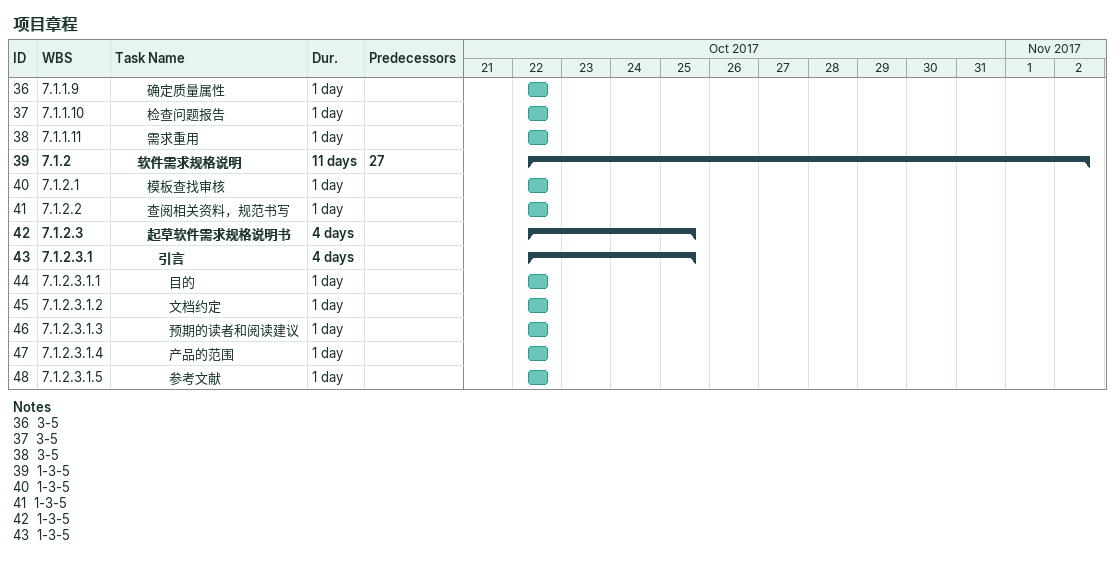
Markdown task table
项目章程

| ID | WBS | Task | Duration | Start | Finish | Predecessors |
|---|---|---|---|---|---|---|
| 36 | 7.1.1.9 | 确定质量属性 | 1d | 2017-10-22 | 2017-10-22 |  |
| 37 | 7.1.1.10 | 检查问题报告 | 1d | 2017-10-22 | 2017-10-22 |  |
| 38 | 7.1.1.11 | 需求重用 | 1d | 2017-10-22 | 2017-10-22 |  |
| 39 | 7.1.2 | **软件需求规格说明** | 11d | 2017-10-22 | 2017-11-02 | 27 |
| 40 | 7.1.2.1 | 模板查找审核 | 1d | 2017-10-22 | 2017-10-22 |  |
| 41 | 7.1.2.2 | 查阅相关资料，规范书写 | 1d | 2017-10-22 | 2017-10-22 |  |
| 42 | 7.1.2.3 | **起草软件需求规格说明书** | 4d | 2017-10-22 | 2017-10-25 |  |
| 43 | 7.1.2.3.1 | **引言** | 4d | 2017-10-22 | 2017-10-25 |  |
| 44 | 7.1.2.3.1.1 | 目的 | 1d | 2017-10-22 | 2017-10-22 |  |
| 45 | 7.1.2.3.1.2 | 文档约定 | 1d | 2017-10-22 | 2017-10-22 |  |
| 46 | 7.1.2.3.1.3 | 预期的读者和阅读建议 | 1d | 2017-10-22 | 2017-10-22 |  |
| 47 | 7.1.2.3.1.4 | 产品的范围 | 1d | 2017-10-22 | 2017-10-22 |  |
| 48 | 7.1.2.3.1.5 | 参考文献 | 1d | 2017-10-22 | 2017-10-22 |  |

Notes
- 36: 3-5
- 37: 3-5
- 38: 3-5
- 39: 1-3-5
- 40: 1-3-5
- 41: 1-3-5
- 42: 1-3-5
- 43: 1-3-5
